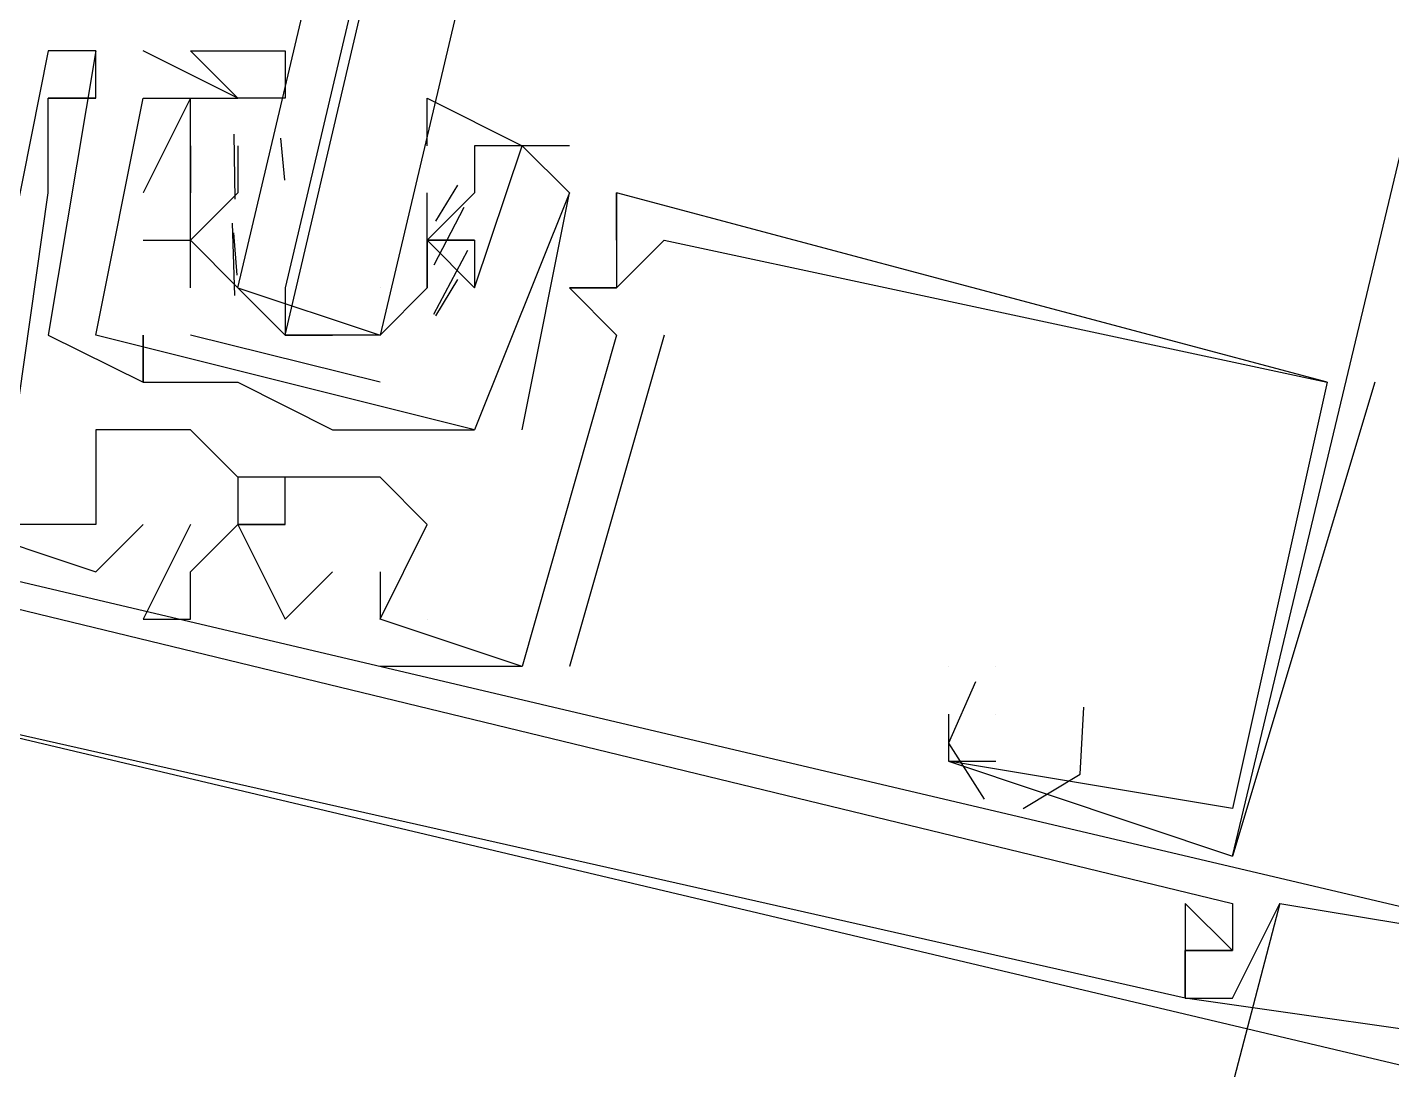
# Model space of a CAD drawing. Header units: feet. Extents: x -84 to 198, y -22 to 181.
# Drawn here: x 117.6874 to 118.0715, y 76.4643 to 76.7577 of the extents above; entities that cross this region are included whole.
import ezdxf

# ---------------------------------------------------------------- set-up
doc = ezdxf.new("R2010")
doc.units = ezdxf.units.FT
doc.layers.add('A-LINEA', color=7, linetype='CONTINUOUS')

msp = doc.modelspace()

# ---------------------------------------------------------------- linework, layer by layer
at = {"layer": 'A-LINEA'}
for p, q in [((117.7067, 76.7511), (117.6933, 76.6711)), ((117.6933, 76.7511), (117.6933, 76.7511)), ((117.7067, 76.7511), (117.6933, 76.6711)), ((117.6933, 76.7511), (117.6933, 76.7511)), ((117.6933, 76.7511), (117.6933, 76.7511)), ((117.7067, 76.7511), (117.6933, 76.6711)), ((117.6933, 76.7511), (117.6933, 76.7511)), ((117.7067, 76.7511), (117.6933, 76.6711)), ((117.6933, 76.7511), (117.6933, 76.7511)), ((117.6933, 76.7511), (117.6933, 76.7511)), ((117.7067, 76.7511), (117.7067, 76.7511)), ((117.7067, 76.7511), (117.7067, 76.7511)), ((117.7067, 76.7511), (117.7067, 76.7511)), ((117.7067, 76.7511), (117.7067, 76.7511)), ((117.7067, 76.7511), (117.7067, 76.7511)), ((117.7067, 76.7511), (117.7067, 76.7511)), ((117.7067, 76.7511), (117.7067, 76.7511)), ((117.7067, 76.7511), (117.7067, 76.7511)), ((117.7067, 76.7511), (117.7067, 76.7511)), ((117.7067, 76.7511), (117.7067, 76.7511)), ((117.7467, 76.7378), (117.72, 76.7511)), ((117.72, 76.7511), (117.72, 76.7511)), ((117.7467, 76.7378), (117.72, 76.7511)), ((117.72, 76.7511), (117.72, 76.7511)), ((117.7467, 76.7378), (117.72, 76.7511)), ((117.72, 76.7511), (117.72, 76.7511)), ((117.7467, 76.7378), (117.72, 76.7511)), ((117.72, 76.7511), (117.72, 76.7511)), ((117.6933, 76.7378), (117.6933, 76.7378)), ((117.6933, 76.7378), (117.6933, 76.7378)), ((117.6933, 76.7378), (117.6933, 76.7378)), ((117.6933, 76.7378), (117.6933, 76.7378)), ((117.6933, 76.7378), (117.6933, 76.7378)), ((117.6933, 76.7378), (117.6933, 76.7378)), ((117.6933, 76.7378), (117.6933, 76.7378)), ((117.6933, 76.7378), (117.6933, 76.7378)), ((117.6933, 76.7378), (117.6933, 76.7378)), ((117.6933, 76.7378), (117.6933, 76.7378)), ((117.6933, 76.7378), (117.6933, 76.7378)), ((117.6933, 76.7378), (117.6933, 76.7378)), ((117.7067, 76.7378), (117.7067, 76.7378)), ((117.7067, 76.7378), (117.7067, 76.7378)), ((117.7067, 76.7378), (117.7067, 76.7378)), ((117.7067, 76.7378), (117.7067, 76.7378)), ((117.7067, 76.7378), (117.7067, 76.7378)), ((117.7067, 76.7378), (117.7067, 76.7378)), ((117.7067, 76.7378), (117.7067, 76.7378)), ((117.7067, 76.7378), (117.7067, 76.7378)), ((117.7067, 76.7378), (117.7067, 76.7378)), ((117.7067, 76.7378), (117.7067, 76.7378)), ((117.7067, 76.7378), (117.7067, 76.7378)), ((117.7067, 76.7378), (117.7067, 76.7378)), ((117.72, 76.7378), (117.72, 76.7378)), ((117.72, 76.7378), (117.72, 76.7378)), ((117.72, 76.7378), (117.72, 76.7378)), ((117.72, 76.7378), (117.72, 76.7378)), ((117.72, 76.7378), (117.72, 76.7378)), ((117.72, 76.7378), (117.72, 76.7378)), ((117.72, 76.7378), (117.72, 76.7378)), ((117.72, 76.7378), (117.72, 76.7378)), ((117.7333, 76.7378), (117.7333, 76.7378)), ((117.7333, 76.7378), (117.7333, 76.7378)), ((117.7333, 76.7378), (117.7333, 76.7378)), ((117.7333, 76.7378), (117.7333, 76.7378)), ((117.7467, 76.7378), (117.7467, 76.7378)), ((117.7467, 76.7378), (117.7467, 76.7378)), ((117.7467, 76.7378), (117.7467, 76.7378)), ((117.7467, 76.7378), (117.7467, 76.7378)), ((117.7459, 76.7094), (117.7456, 76.7277)), ((117.7459, 76.7094), (117.7456, 76.7277)), ((117.7599, 76.7147), (117.7588, 76.7265)), ((117.7599, 76.7147), (117.7588, 76.7265)), ((117.6933, 76.7244), (117.6933, 76.7244)), ((117.6933, 76.7244), (117.6933, 76.7244)), ((117.6933, 76.7244), (117.6933, 76.7244)), ((117.6933, 76.7244), (117.6933, 76.7244)), ((117.6933, 76.7244), (117.6933, 76.7244)), ((117.6933, 76.7244), (117.6933, 76.7244)), ((117.7333, 76.7244), (117.7333, 76.7244)), ((117.7333, 76.7244), (117.7333, 76.7244)), ((117.7333, 76.7244), (117.7333, 76.7244)), ((117.7333, 76.7244), (117.7333, 76.7244)), ((117.7333, 76.7244), (117.7333, 76.7244)), ((117.7333, 76.7244), (117.7333, 76.7244)), ((117.7333, 76.7244), (117.7333, 76.7244)), ((117.7333, 76.7244), (117.7333, 76.7244)), ((117.7467, 76.7244), (117.7467, 76.7244)), ((117.7467, 76.7244), (117.7467, 76.7111)), ((117.7467, 76.7244), (117.7467, 76.7244)), ((117.7467, 76.7244), (117.7467, 76.7244)), ((117.7467, 76.7244), (117.7467, 76.7111)), ((117.7467, 76.7244), (117.7467, 76.7244)), ((117.84, 76.7244), (117.8133, 76.7244)), ((117.8133, 76.7244), (117.8133, 76.7244)), ((117.84, 76.7244), (117.8133, 76.7244)), ((117.8133, 76.7244), (117.8133, 76.7244)), ((117.84, 76.7244), (117.8133, 76.7244)), ((117.8133, 76.7244), (117.8133, 76.7244)), ((117.84, 76.7244), (117.8133, 76.7244)), ((117.8133, 76.7244), (117.8133, 76.7244)), ((117.8267, 76.7244), (117.8267, 76.7244)), ((117.8267, 76.7244), (117.8267, 76.7244)), ((117.8267, 76.7244), (117.8267, 76.7244)), ((117.8267, 76.7244), (117.8267, 76.7244)), ((117.84, 76.7244), (117.84, 76.7244)), ((117.84, 76.7244), (117.84, 76.7244)), ((117.84, 76.7244), (117.84, 76.7244)), ((117.84, 76.7244), (117.84, 76.7244)), ((117.8085, 76.7133), (117.8023, 76.7032)), ((117.8085, 76.7133), (117.8023, 76.7032)), ((117.6933, 76.7111), (117.6933, 76.7111)), ((117.6933, 76.7111), (117.6933, 76.7111)), ((117.6933, 76.7111), (117.6933, 76.7111)), ((117.6933, 76.7111), (117.6933, 76.7111)), ((117.6933, 76.7111), (117.6933, 76.7111)), ((117.6933, 76.7111), (117.6933, 76.7111)), ((117.72, 76.7111), (117.72, 76.7111)), ((117.72, 76.7111), (117.72, 76.7111)), ((117.72, 76.7111), (117.72, 76.7111)), ((117.72, 76.7111), (117.72, 76.7111)), ((117.7333, 76.7111), (117.7333, 76.7111)), ((117.7333, 76.7111), (117.7333, 76.7111)), ((117.7333, 76.7111), (117.7333, 76.7111)), ((117.7333, 76.7111), (117.7333, 76.7111)), ((117.7333, 76.7111), (117.7333, 76.7111)), ((117.7333, 76.7111), (117.7333, 76.7111)), ((117.7333, 76.7111), (117.7333, 76.7111)), ((117.7333, 76.7111), (117.7333, 76.7111)), ((117.7333, 76.7111), (117.7333, 76.7111)), ((117.7333, 76.7111), (117.7333, 76.7111)), ((117.7333, 76.7111), (117.7333, 76.7111)), ((117.7333, 76.7111), (117.7333, 76.7111)), ((117.7467, 76.7111), (117.7467, 76.7111)), ((117.7467, 76.7111), (117.7467, 76.7111)), ((117.8, 76.7111), (117.8, 76.7111)), ((117.8, 76.6978), (117.8, 76.7111)), ((117.8, 76.7111), (117.8, 76.7111)), ((117.8, 76.7111), (117.8, 76.7111)), ((117.8, 76.7111), (117.8, 76.7111)), ((117.8, 76.6978), (117.8, 76.7111)), ((117.8, 76.7111), (117.8, 76.7111)), ((117.8, 76.7111), (117.8, 76.7111)), ((117.8133, 76.7111), (117.8133, 76.7111)), ((117.8133, 76.7111), (117.8133, 76.7111)), ((117.8133, 76.7111), (117.8133, 76.7111)), ((117.8133, 76.7111), (117.8133, 76.7111)), ((117.8267, 76.6444), (117.84, 76.7111)), ((117.8267, 76.6444), (117.84, 76.7111)), ((117.8267, 76.6444), (117.84, 76.7111)), ((117.8267, 76.6444), (117.84, 76.7111)), ((117.84, 76.7111), (117.84, 76.7111)), ((117.84, 76.7111), (117.84, 76.7111)), ((117.84, 76.7111), (117.84, 76.7111)), ((117.84, 76.7111), (117.84, 76.7111)), ((117.84, 76.7111), (117.84, 76.7111)), ((117.84, 76.7111), (117.84, 76.7111)), ((117.84, 76.7111), (117.84, 76.7111)), ((117.84, 76.7111), (117.84, 76.7111)), ((117.8533, 76.7111), (117.8533, 76.7111)), ((117.8533, 76.7111), (117.8533, 76.7111)), ((117.8533, 76.7111), (117.8533, 76.7111)), ((117.8533, 76.7111), (117.8533, 76.7111)), ((117.8533, 76.7111), (117.8533, 76.7111)), ((117.8533, 76.7111), (117.8533, 76.7111)), ((117.8533, 76.7111), (117.8533, 76.7111)), ((117.8533, 76.7111), (117.8533, 76.7111)), ((117.8533, 76.7111), (117.8533, 76.7111)), ((117.8533, 76.7111), (117.8533, 76.7111)), ((117.8533, 76.7111), (117.8533, 76.7111)), ((117.8533, 76.7111), (117.8533, 76.7111)), ((117.8103, 76.707), (117.8018, 76.6908)), ((117.8103, 76.707), (117.8018, 76.6908)), ((117.7458, 76.6822), (117.7452, 76.7026)), ((117.7458, 76.6822), (117.7452, 76.7026)), ((117.7465, 76.688), (117.7455, 76.6999)), ((117.7465, 76.688), (117.7455, 76.6999)), ((117.72, 76.6978), (117.7333, 76.6978)), ((117.72, 76.6978), (117.72, 76.6978)), ((117.72, 76.6978), (117.7333, 76.6978)), ((117.72, 76.6978), (117.72, 76.6978)), ((117.72, 76.6978), (117.7333, 76.6978)), ((117.72, 76.6978), (117.72, 76.6978)), ((117.72, 76.6978), (117.7333, 76.6978)), ((117.72, 76.6978), (117.72, 76.6978)), ((117.7333, 76.6978), (117.7333, 76.6978)), ((117.7333, 76.6978), (117.7333, 76.6978)), ((117.7333, 76.6978), (117.7333, 76.6978)), ((117.7333, 76.6978), (117.7333, 76.6978)), ((117.7467, 76.6978), (117.7467, 76.6978)), ((117.7467, 76.6978), (117.7467, 76.6978)), ((117.8, 76.6978), (117.8, 76.6978)), ((117.8, 76.6978), (117.8, 76.6978)), ((117.8, 76.6978), (117.8, 76.6978)), ((117.8, 76.6978), (117.8, 76.6978)), ((117.8, 76.6978), (117.8, 76.6978)), ((117.8, 76.6978), (117.8, 76.6978)), ((117.8, 76.6978), (117.8, 76.6978)), ((117.8, 76.6978), (117.8, 76.6978)), ((117.8113, 76.6949), (117.8017, 76.6769)), ((117.8113, 76.6949), (117.8017, 76.6769)), ((117.8133, 76.6978), (117.8133, 76.6978)), ((117.8133, 76.6978), (117.8133, 76.6978)), ((117.8133, 76.6978), (117.8133, 76.6978)), ((117.8133, 76.6978), (117.8133, 76.6978)), ((117.8533, 76.6978), (117.8533, 76.6978)), ((117.8533, 76.6978), (117.8533, 76.6978)), ((117.8533, 76.6978), (117.8533, 76.6978)), ((117.8533, 76.6978), (117.8533, 76.6978)), ((117.8533, 76.6978), (117.8533, 76.6978)), ((117.8533, 76.6978), (117.8533, 76.6978)), ((117.8667, 76.6978), (117.8667, 76.6978)), ((117.8667, 76.6978), (117.8667, 76.6978)), ((117.8667, 76.6978), (117.8667, 76.6978)), ((117.8667, 76.6978), (117.8667, 76.6978)), ((117.8667, 76.6978), (117.8667, 76.6978)), ((117.8667, 76.6978), (117.8667, 76.6978)), ((117.8085, 76.6867), (117.8023, 76.6765)), ((117.8085, 76.6867), (117.8023, 76.6765)), ((117.7467, 76.6844), (117.7467, 76.6844)), ((117.7467, 76.6844), (117.7467, 76.6844)), ((117.7867, 76.6844), (117.7867, 76.6844)), ((117.7867, 76.6844), (117.7867, 76.6844)), ((117.8, 76.6844), (117.8, 76.6844)), ((117.8, 76.6844), (117.8, 76.6844)), ((117.8, 76.6844), (117.8, 76.6844)), ((117.8, 76.6844), (117.8, 76.6844)), ((117.8133, 76.6844), (117.8133, 76.6844)), ((117.8133, 76.6844), (117.8133, 76.6844)), ((117.8133, 76.6844), (117.8133, 76.6844)), ((117.8133, 76.6844), (117.8133, 76.6844)), ((117.8133, 76.6844), (117.8133, 76.6844)), ((117.8133, 76.6844), (117.8133, 76.6844)), ((117.8133, 76.6844), (117.8133, 76.6844)), ((117.8133, 76.6844), (117.8133, 76.6844)), ((117.84, 76.6844), (117.84, 76.6844)), ((117.84, 76.6844), (117.84, 76.6844)), ((117.84, 76.6844), (117.84, 76.6844)), ((117.84, 76.6844), (117.84, 76.6844)), ((117.84, 76.6844), (117.84, 76.6844)), ((117.84, 76.6844), (117.84, 76.6844)), ((117.84, 76.6844), (117.84, 76.6844)), ((117.84, 76.6844), (117.84, 76.6844)), ((117.84, 76.6844), (117.84, 76.6844)), ((117.84, 76.6844), (117.84, 76.6844)), ((117.84, 76.6844), (117.84, 76.6844)), ((117.84, 76.6844), (117.84, 76.6844)), ((117.8533, 76.6844), (117.8533, 76.6844)), ((117.8533, 76.6844), (117.8533, 76.6844)), ((117.8533, 76.6844), (117.8533, 76.6844)), ((117.8533, 76.6844), (117.8533, 76.6844)), ((117.8533, 76.6844), (117.8533, 76.6844)), ((117.8533, 76.6844), (117.8533, 76.6844)), ((117.8533, 76.6844), (117.8533, 76.6844)), ((117.8533, 76.6844), (117.8533, 76.6844)), ((117.8533, 76.6844), (117.8533, 76.6844)), ((117.8533, 76.6844), (117.8533, 76.6844)), ((117.8533, 76.6844), (117.8533, 76.6844)), ((117.8533, 76.6844), (117.8533, 76.6844)), ((117.8533, 76.6844), (117.8533, 76.6844)), ((117.8533, 76.6844), (117.8533, 76.6844)), ((117.8533, 76.6844), (117.8533, 76.6844)), ((117.8533, 76.6844), (117.8533, 76.6844)), ((117.8533, 76.6844), (117.8533, 76.6844)), ((117.8533, 76.6844), (117.8533, 76.6844)), ((117.6933, 76.6711), (117.6933, 76.6711)), ((117.6933, 76.6711), (117.6933, 76.6711)), ((117.6933, 76.6711), (117.6933, 76.6711)), ((117.6933, 76.6711), (117.6933, 76.6711)), ((117.7067, 76.6711), (117.7067, 76.6711)), ((117.7067, 76.6711), (117.7067, 76.6711)), ((117.7067, 76.6711), (117.7067, 76.6711)), ((117.7067, 76.6711), (117.7067, 76.6711)), ((117.7067, 76.6711), (117.7067, 76.6711)), ((117.7067, 76.6711), (117.7067, 76.6711)), ((117.7067, 76.6711), (117.7067, 76.6711)), ((117.7067, 76.6711), (117.7067, 76.6711)), ((117.72, 76.6711), (117.72, 76.6711)), ((117.72, 76.6711), (117.72, 76.6711)), ((117.72, 76.6711), (117.72, 76.6711)), ((117.72, 76.6711), (117.72, 76.6711)), ((117.7867, 76.6578), (117.7333, 76.6711)), ((117.7867, 76.6578), (117.7333, 76.6711)), ((117.76, 76.6711), (117.7733, 76.6711)), ((117.76, 76.6711), (117.7733, 76.6711)), ((117.8667, 76.6711), (117.84, 76.5778)), ((117.8667, 76.6711), (117.84, 76.5778)), ((117.8667, 76.6711), (117.84, 76.5778)), ((117.8667, 76.6711), (117.84, 76.5778)), ((117.8667, 76.6711), (117.84, 76.5778)), ((117.8667, 76.6711), (117.84, 76.5778)), ((117.8533, 76.6711), (117.8533, 76.6711)), ((117.8533, 76.6711), (117.8533, 76.6711)), ((117.8533, 76.6711), (117.8533, 76.6711)), ((117.8533, 76.6711), (117.8533, 76.6711)), ((117.8533, 76.6711), (117.8533, 76.6711)), ((117.8533, 76.6711), (117.8533, 76.6711)), ((117.8533, 76.6711), (117.8533, 76.6711)), ((117.8533, 76.6711), (117.8533, 76.6711)), ((117.8533, 76.6711), (117.8533, 76.6711)), ((117.8533, 76.6711), (117.8533, 76.6711)), ((117.8533, 76.6711), (117.8533, 76.6711)), ((117.8533, 76.6711), (117.8533, 76.6711)), ((117.8667, 76.6711), (117.8667, 76.6711)), ((117.8667, 76.6711), (117.8667, 76.6711)), ((117.8667, 76.6711), (117.8667, 76.6711)), ((117.8667, 76.6711), (117.8667, 76.6711)), ((117.8667, 76.6711), (117.8667, 76.6711)), ((117.8667, 76.6711), (117.8667, 76.6711)), ((117.72, 76.6578), (117.72, 76.6578)), ((117.72, 76.6578), (117.72, 76.6578)), ((117.72, 76.6578), (117.72, 76.6578)), ((117.72, 76.6578), (117.72, 76.6578)), ((117.72, 76.6578), (117.72, 76.6578)), ((117.72, 76.6578), (117.72, 76.6578)), ((117.72, 76.6578), (117.72, 76.6578)), ((117.72, 76.6578), (117.72, 76.6578)), ((117.7333, 76.6578), (117.7333, 76.6578)), ((117.7333, 76.6578), (117.7333, 76.6578)), ((117.7333, 76.6578), (117.7333, 76.6578)), ((117.7333, 76.6578), (117.7333, 76.6578)), ((117.7467, 76.6578), (117.7467, 76.6578)), ((117.7467, 76.6578), (117.7467, 76.6578)), ((117.7467, 76.6578), (117.7467, 76.6578)), ((117.7467, 76.6578), (117.7467, 76.6578)), ((118.0667, 76.6578), (118.0267, 76.5244)), ((118.0667, 76.6578), (118.0267, 76.5244)), ((118.0667, 76.6578), (118.0267, 76.5244)), ((118.0667, 76.6578), (118.0267, 76.5244)), ((118.0667, 76.6578), (118.0267, 76.5244)), ((118.0667, 76.6578), (118.0267, 76.5244)), ((118.0533, 76.6578), (118.0533, 76.6578)), ((118.0533, 76.6578), (118.0533, 76.6578)), ((118.0533, 76.6578), (118.0533, 76.6578)), ((118.0533, 76.6578), (118.0533, 76.6578)), ((118.0533, 76.6578), (118.0533, 76.6578)), ((118.0533, 76.6578), (118.0533, 76.6578)), ((118.0533, 76.6578), (118.0533, 76.6578)), ((118.0533, 76.6578), (118.0533, 76.6578)), ((118.0533, 76.6578), (118.0533, 76.6578)), ((118.0533, 76.6578), (118.0533, 76.6578)), ((118.0533, 76.6578), (118.0533, 76.6578)), ((118.0533, 76.6578), (118.0533, 76.6578)), ((118.0667, 76.6578), (118.0667, 76.6578)), ((118.0667, 76.6578), (118.0667, 76.6578)), ((118.0667, 76.6578), (118.0667, 76.6578)), ((118.0667, 76.6578), (118.0667, 76.6578)), ((118.0667, 76.6578), (118.0667, 76.6578)), ((118.0667, 76.6578), (118.0667, 76.6578)), ((117.7067, 76.6444), (117.7067, 76.6444)), ((117.7067, 76.6444), (117.7067, 76.6444)), ((117.7067, 76.6444), (117.7067, 76.6444)), ((117.7067, 76.6444), (117.7067, 76.6444)), ((117.7067, 76.6444), (117.7067, 76.6444)), ((117.7067, 76.6444), (117.7067, 76.6444)), ((117.72, 76.6444), (117.72, 76.6444)), ((117.72, 76.6444), (117.72, 76.6444)), ((117.72, 76.6444), (117.72, 76.6444)), ((117.72, 76.6444), (117.72, 76.6444)), ((117.72, 76.6444), (117.72, 76.6444)), ((117.72, 76.6444), (117.72, 76.6444)), ((117.7333, 76.6444), (117.7333, 76.6444)), ((117.7333, 76.6444), (117.7333, 76.6444)), ((117.7333, 76.6444), (117.7333, 76.6444)), ((117.7333, 76.6444), (117.7333, 76.6444)), ((117.7333, 76.6444), (117.7333, 76.6444)), ((117.7333, 76.6444), (117.7333, 76.6444)), ((117.7733, 76.6444), (117.7733, 76.6444)), ((117.7733, 76.6444), (117.7733, 76.6444)), ((117.7733, 76.6444), (117.7733, 76.6444)), ((117.7733, 76.6444), (117.7733, 76.6444)), ((117.8, 76.6444), (117.8, 76.6444)), ((117.8, 76.6444), (117.8, 76.6444)), ((117.8, 76.6444), (117.8, 76.6444)), ((117.8, 76.6444), (117.8, 76.6444)), ((117.8133, 76.6444), (117.8133, 76.6444)), ((117.8133, 76.6444), (117.8133, 76.6444)), ((117.8133, 76.6444), (117.8133, 76.6444)), ((117.8133, 76.6444), (117.8133, 76.6444)), ((117.8267, 76.6444), (117.8267, 76.6444)), ((117.8267, 76.6444), (117.8267, 76.6444)), ((117.8267, 76.6444), (117.8267, 76.6444)), ((117.8267, 76.6444), (117.8267, 76.6444)), ((117.7467, 76.6311), (117.7467, 76.6311)), ((117.7467, 76.6311), (117.7467, 76.6311)), ((117.7467, 76.6311), (117.7467, 76.6311)), ((117.7467, 76.6311), (117.7467, 76.6311)), ((117.7467, 76.6311), (117.7467, 76.6311)), ((117.7467, 76.6311), (117.7467, 76.6311)), ((117.76, 76.6311), (117.76, 76.6311)), ((117.76, 76.6311), (117.76, 76.6311)), ((117.76, 76.6311), (117.76, 76.6311)), ((117.76, 76.6311), (117.76, 76.6311)), ((117.76, 76.6311), (117.76, 76.6311)), ((117.76, 76.6311), (117.76, 76.6311)), ((117.7733, 76.6311), (117.7733, 76.6311)), ((117.7733, 76.6311), (117.7733, 76.6311)), ((117.7733, 76.6311), (117.7733, 76.6311)), ((117.7733, 76.6311), (117.7733, 76.6311)), ((117.7733, 76.6311), (117.7733, 76.6311)), ((117.7733, 76.6311), (117.7733, 76.6311)), ((117.7867, 76.6311), (117.7867, 76.6311)), ((117.7867, 76.6311), (117.7867, 76.6311)), ((117.7867, 76.6311), (117.7867, 76.6311)), ((117.7867, 76.6311), (117.7867, 76.6311)), ((117.7867, 76.6311), (117.7867, 76.6311)), ((117.7867, 76.6311), (117.7867, 76.6311)), ((117.7067, 76.6178), (117.7067, 76.6178)), ((117.7067, 76.6178), (117.7067, 76.6178)), ((117.7067, 76.6178), (117.7067, 76.6178)), ((117.7067, 76.6178), (117.7067, 76.6178)), ((117.7067, 76.6178), (117.7067, 76.6178)), ((117.7067, 76.6178), (117.7067, 76.6178)), ((117.7067, 76.6178), (117.7067, 76.6178)), ((117.7067, 76.6178), (117.7067, 76.6178)), ((117.7067, 76.6178), (117.7067, 76.6178)), ((117.7067, 76.6178), (117.7067, 76.6178)), ((117.7067, 76.6178), (117.7067, 76.6178)), ((117.7067, 76.6178), (117.7067, 76.6178)), ((117.72, 76.6178), (117.72, 76.6178)), ((117.72, 76.6178), (117.72, 76.6178)), ((117.72, 76.6178), (117.72, 76.6178)), ((117.72, 76.6178), (117.72, 76.6178)), ((117.72, 76.6178), (117.72, 76.6178)), ((117.72, 76.6178), (117.72, 76.6178)), ((117.7333, 76.6178), (117.7333, 76.6178)), ((117.7333, 76.6178), (117.7333, 76.6178)), ((117.7333, 76.6178), (117.7333, 76.6178)), ((117.7333, 76.6178), (117.7333, 76.6178)), ((117.7333, 76.6178), (117.7333, 76.6178)), ((117.7333, 76.6178), (117.7333, 76.6178)), ((117.7467, 76.6178), (117.7467, 76.6178)), ((117.7467, 76.6178), (117.7467, 76.6178)), ((117.7467, 76.6178), (117.7467, 76.6178)), ((117.7467, 76.6178), (117.7467, 76.6178)), ((117.7467, 76.6178), (117.7467, 76.6178)), ((117.7467, 76.6178), (117.7467, 76.6178)), ((117.8, 76.6178), (117.8, 76.6178)), ((117.8, 76.6178), (117.8, 76.6178)), ((117.8, 76.6178), (117.8, 76.6178)), ((117.8, 76.6178), (117.8, 76.6178)), ((117.8, 76.6178), (117.8, 76.6178)), ((117.8, 76.6178), (117.8, 76.6178)), ((117.7067, 76.6044), (117.7067, 76.6044)), ((117.7067, 76.6044), (117.7067, 76.6044)), ((117.7067, 76.6044), (117.7067, 76.6044)), ((117.7067, 76.6044), (117.7067, 76.6044)), ((117.7067, 76.6044), (117.7067, 76.6044)), ((117.7067, 76.6044), (117.7067, 76.6044)), ((117.7333, 76.6044), (117.7333, 76.6044)), ((117.7333, 76.6044), (117.7333, 76.6044)), ((117.7333, 76.6044), (117.7333, 76.6044)), ((117.7333, 76.6044), (117.7333, 76.6044)), ((117.7333, 76.6044), (117.7333, 76.6044)), ((117.7333, 76.6044), (117.7333, 76.6044)), ((117.7733, 76.6044), (117.7733, 76.6044)), ((117.7733, 76.6044), (117.7733, 76.6044)), ((117.7733, 76.6044), (117.7733, 76.6044)), ((117.7733, 76.6044), (117.7733, 76.6044)), ((117.7733, 76.6044), (117.7733, 76.6044)), ((117.7733, 76.6044), (117.7733, 76.6044)), ((117.7867, 76.6044), (117.7867, 76.6044)), ((117.7867, 76.6044), (117.7867, 76.6044)), ((117.7867, 76.6044), (117.7867, 76.6044)), ((117.7867, 76.6044), (117.7867, 76.6044)), ((117.7867, 76.6044), (117.7867, 76.6044)), ((117.7867, 76.6044), (117.7867, 76.6044)), ((117.72, 76.5911), (117.72, 76.5911)), ((117.72, 76.5911), (117.72, 76.5911)), ((117.72, 76.5911), (117.72, 76.5911)), ((117.72, 76.5911), (117.72, 76.5911)), ((117.72, 76.5911), (117.72, 76.5911)), ((117.72, 76.5911), (117.72, 76.5911)), ((117.7333, 76.5911), (117.7333, 76.5911)), ((117.7333, 76.5911), (117.7333, 76.5911)), ((117.7333, 76.5911), (117.7333, 76.5911)), ((117.7333, 76.5911), (117.7333, 76.5911)), ((117.7333, 76.5911), (117.7333, 76.5911)), ((117.7333, 76.5911), (117.7333, 76.5911)), ((117.76, 76.5911), (117.76, 76.5911)), ((117.76, 76.5911), (117.76, 76.5911)), ((117.76, 76.5911), (117.76, 76.5911)), ((117.76, 76.5911), (117.76, 76.5911)), ((117.76, 76.5911), (117.76, 76.5911)), ((117.76, 76.5911), (117.76, 76.5911)), ((117.7867, 76.5911), (117.7867, 76.5911)), ((117.7867, 76.5911), (117.7867, 76.5911)), ((117.7867, 76.5911), (117.7867, 76.5911)), ((117.7867, 76.5911), (117.7867, 76.5911)), ((117.7867, 76.5911), (117.7867, 76.5911)), ((117.7867, 76.5911), (117.7867, 76.5911)), ((117.7867, 76.5911), (117.7867, 76.5911)), ((117.7867, 76.5911), (117.7867, 76.5911)), ((117.7867, 76.5911), (117.7867, 76.5911)), ((117.7867, 76.5911), (117.7867, 76.5911)), ((117.7867, 76.5911), (117.7867, 76.5911)), ((117.7867, 76.5911), (117.7867, 76.5911)), ((117.8, 76.5911), (117.8, 76.5911)), ((117.8, 76.5911), (117.8, 76.5911)), ((117.8, 76.5911), (117.8, 76.5911)), ((117.8, 76.5911), (117.8, 76.5911)), ((117.8, 76.5911), (117.8, 76.5911)), ((117.8, 76.5911), (117.8, 76.5911)), ((117.7867, 76.5778), (117.7867, 76.5778)), ((117.7867, 76.5778), (117.7867, 76.5778)), ((117.7867, 76.5778), (117.7867, 76.5778)), ((117.7867, 76.5778), (117.7867, 76.5778)), ((117.7867, 76.5778), (117.7867, 76.5778)), ((117.7867, 76.5778), (117.7867, 76.5778)), ((117.8267, 76.5778), (117.8267, 76.5778)), ((117.8267, 76.5778), (117.8267, 76.5778)), ((117.8267, 76.5778), (117.8267, 76.5778)), ((117.8267, 76.5778), (117.8267, 76.5778)), ((117.8267, 76.5778), (117.8267, 76.5778)), ((117.8267, 76.5778), (117.8267, 76.5778)), ((117.8267, 76.5778), (117.8267, 76.5778)), ((117.8267, 76.5778), (117.8267, 76.5778)), ((117.8267, 76.5778), (117.8267, 76.5778)), ((117.8267, 76.5778), (117.8267, 76.5778)), ((117.8267, 76.5778), (117.8267, 76.5778)), ((117.8267, 76.5778), (117.8267, 76.5778)), ((117.84, 76.5778), (117.84, 76.5778)), ((117.84, 76.5778), (117.84, 76.5778)), ((117.84, 76.5778), (117.84, 76.5778)), ((117.84, 76.5778), (117.84, 76.5778)), ((117.84, 76.5778), (117.84, 76.5778)), ((117.84, 76.5778), (117.84, 76.5778)), ((117.9467, 76.5778), (117.9467, 76.5778)), ((117.9467, 76.5778), (117.9467, 76.5778)), ((117.9467, 76.5778), (117.9467, 76.5778)), ((117.9467, 76.5778), (117.9467, 76.5778)), ((117.9467, 76.5778), (117.9467, 76.5778)), ((117.9467, 76.5778), (117.9467, 76.5778)), ((117.9467, 76.5778), (117.9467, 76.5778)), ((117.9467, 76.5778), (117.9467, 76.5778)), ((117.9467, 76.5778), (117.9467, 76.5778)), ((117.9467, 76.5778), (117.9467, 76.5778)), ((117.9467, 76.5778), (117.9467, 76.5778)), ((117.9467, 76.5778), (117.9467, 76.5778)), ((117.96, 76.5778), (117.96, 76.5778)), ((117.96, 76.5778), (117.96, 76.5778)), ((117.96, 76.5778), (117.96, 76.5778)), ((117.96, 76.5778), (117.96, 76.5778)), ((117.96, 76.5778), (117.96, 76.5778)), ((117.96, 76.5778), (117.96, 76.5778)), ((117.96, 76.5778), (117.96, 76.5778)), ((117.96, 76.5778), (117.96, 76.5778)), ((117.96, 76.5778), (117.96, 76.5778)), ((117.96, 76.5778), (117.96, 76.5778)), ((117.96, 76.5778), (117.96, 76.5778)), ((117.96, 76.5778), (117.96, 76.5778)), ((117.9467, 76.5644), (117.9467, 76.5644)), ((117.9467, 76.5644), (117.9467, 76.5644)), ((117.9467, 76.5644), (117.9467, 76.5644)), ((117.9467, 76.5644), (117.9467, 76.5644)), ((117.9467, 76.5644), (117.9467, 76.5644)), ((117.9467, 76.5644), (117.9467, 76.5644)), ((117.96, 76.5644), (117.96, 76.5644)), ((117.96, 76.5644), (117.96, 76.5644)), ((117.96, 76.5644), (117.96, 76.5644)), ((117.96, 76.5644), (117.96, 76.5644)), ((117.96, 76.5644), (117.96, 76.5644)), ((117.96, 76.5644), (117.96, 76.5644)), ((117.9467, 76.5511), (117.9467, 76.5511)), ((117.9467, 76.5511), (117.9467, 76.5511)), ((117.9467, 76.5511), (117.9467, 76.5511)), ((117.9467, 76.5511), (117.9467, 76.5511)), ((117.9467, 76.5511), (117.9467, 76.5511)), ((117.9467, 76.5511), (117.9467, 76.5511)), ((117.9467, 76.5511), (117.9467, 76.5511)), ((117.9467, 76.5511), (117.9467, 76.5511)), ((117.9467, 76.5511), (117.9467, 76.5511)), ((117.9467, 76.5511), (117.9467, 76.5511)), ((117.9467, 76.5511), (117.9467, 76.5511)), ((117.9467, 76.5511), (117.9467, 76.5511)), ((117.96, 76.5511), (117.96, 76.5511)), ((117.96, 76.5511), (117.96, 76.5511)), ((117.96, 76.5511), (117.96, 76.5511)), ((117.96, 76.5511), (117.96, 76.5511)), ((117.96, 76.5511), (117.96, 76.5511)), ((117.96, 76.5511), (117.96, 76.5511)), ((118.0267, 76.5378), (118.0267, 76.5378)), ((118.0267, 76.5378), (118.0267, 76.5378)), ((118.0267, 76.5378), (118.0267, 76.5378)), ((118.0267, 76.5378), (118.0267, 76.5378)), ((118.0267, 76.5378), (118.0267, 76.5378)), ((118.0267, 76.5378), (118.0267, 76.5378)), ((118.0267, 76.5378), (118.0267, 76.5378)), ((118.0267, 76.5378), (118.0267, 76.5378)), ((118.0267, 76.5378), (118.0267, 76.5378)), ((118.0267, 76.5378), (118.0267, 76.5378)), ((118.0267, 76.5378), (118.0267, 76.5378)), ((118.0267, 76.5378), (118.0267, 76.5378)), ((118.0267, 76.5244), (118.0267, 76.5244)), ((118.0267, 76.5244), (118.0267, 76.5244)), ((118.0267, 76.5244), (118.0267, 76.5244)), ((118.0267, 76.5244), (118.0267, 76.5244)), ((118.0267, 76.5244), (118.0267, 76.5244)), ((118.0267, 76.5244), (118.0267, 76.5244)), ((118.0267, 76.5244), (118.0267, 76.5244)), ((118.0267, 76.5244), (118.0267, 76.5244)), ((118.0267, 76.5244), (118.0267, 76.5244)), ((118.0267, 76.5244), (118.0267, 76.5244)), ((118.0267, 76.5244), (118.0267, 76.5244)), ((118.0267, 76.5244), (118.0267, 76.5244)), ((118.04, 76.5111), (117.96, 76.2044)), ((118.04, 76.5111), (117.96, 76.2044)), ((118.04, 76.5111), (117.96, 76.2044)), ((118.04, 76.5111), (117.96, 76.2044)), ((118.04, 76.5111), (117.96, 76.2044)), ((118.04, 76.5111), (117.96, 76.2044)), ((118.0133, 76.5111), (118.0133, 76.5111)), ((118.0133, 76.5111), (118.0133, 76.5111)), ((118.0133, 76.5111), (118.0133, 76.5111)), ((118.0133, 76.5111), (118.0133, 76.5111)), ((118.0133, 76.5111), (118.0133, 76.5111)), ((118.0133, 76.5111), (118.0133, 76.5111)), ((118.0267, 76.5111), (118.0267, 76.5111)), ((118.0267, 76.5111), (118.0267, 76.5111)), ((118.0267, 76.5111), (118.0267, 76.5111)), ((118.0267, 76.5111), (118.0267, 76.5111)), ((118.0267, 76.5111), (118.0267, 76.5111)), ((118.0267, 76.5111), (118.0267, 76.5111)), ((118.04, 76.5111), (118.04, 76.5111)), ((118.04, 76.5111), (118.04, 76.5111)), ((118.04, 76.5111), (118.04, 76.5111)), ((118.04, 76.5111), (118.04, 76.5111)), ((118.04, 76.5111), (118.04, 76.5111)), ((118.04, 76.5111), (118.04, 76.5111)), ((118.0133, 76.4978), (118.0133, 76.4978)), ((118.0133, 76.4978), (118.0133, 76.4978)), ((118.0133, 76.4978), (118.0133, 76.4978)), ((118.0133, 76.4978), (118.0133, 76.4978)), ((118.0133, 76.4978), (118.0133, 76.4978)), ((118.0133, 76.4978), (118.0133, 76.4978)), ((118.0133, 76.4978), (118.0133, 76.4978)), ((118.0133, 76.4978), (118.0133, 76.4978)), ((118.0133, 76.4978), (118.0133, 76.4978)), ((118.0133, 76.4978), (118.0133, 76.4978)), ((118.0133, 76.4978), (118.0133, 76.4978)), ((118.0133, 76.4978), (118.0133, 76.4978)), ((118.0267, 76.4978), (118.0267, 76.4978)), ((118.0267, 76.4978), (118.0267, 76.4978)), ((118.0267, 76.4978), (118.0267, 76.4978)), ((118.0267, 76.4978), (118.0267, 76.4978)), ((118.0267, 76.4978), (118.0267, 76.4978)), ((118.0267, 76.4978), (118.0267, 76.4978)), ((118.0267, 76.4978), (118.0267, 76.4978)), ((118.0267, 76.4978), (118.0267, 76.4978)), ((118.0267, 76.4978), (118.0267, 76.4978)), ((118.0267, 76.4978), (118.0267, 76.4978)), ((118.0267, 76.4978), (118.0267, 76.4978)), ((118.0267, 76.4978), (118.0267, 76.4978)), ((118.0133, 76.4844), (118.0133, 76.4844)), ((118.0133, 76.4844), (118.0133, 76.4844)), ((118.0133, 76.4844), (118.0133, 76.4844)), ((118.0133, 76.4844), (118.0133, 76.4844)), ((118.0133, 76.4844), (118.0133, 76.4844)), ((118.0133, 76.4844), (118.0133, 76.4844)), ((118.0133, 76.4844), (118.0133, 76.4844)), ((118.0133, 76.4844), (118.0133, 76.4844)), ((118.0133, 76.4844), (118.0133, 76.4844)), ((118.0133, 76.4844), (118.0133, 76.4844)), ((118.0133, 76.4844), (118.0133, 76.4844)), ((118.0133, 76.4844), (118.0133, 76.4844)), ((118.0133, 76.4844), (118.0133, 76.4844)), ((118.0133, 76.4844), (118.0133, 76.4844)), ((118.0133, 76.4844), (118.0133, 76.4844)), ((118.0133, 76.4844), (118.0133, 76.4844)), ((118.0133, 76.4844), (118.0133, 76.4844)), ((118.0133, 76.4844), (118.0133, 76.4844)), ((118.0267, 76.4844), (118.0267, 76.4844)), ((118.0267, 76.4844), (118.0267, 76.4844)), ((118.0267, 76.4844), (118.0267, 76.4844)), ((118.0267, 76.4844), (118.0267, 76.4844)), ((118.0267, 76.4844), (118.0267, 76.4844)), ((118.0267, 76.4844), (118.0267, 76.4844))]:
    msp.add_line(p, q, dxfattribs=at)
for points in [[(118.0267, 76.5244), (118.4533, 78.3111), (118.8267, 79.8844)], [(118.0267, 76.5244), (118.4533, 78.3111), (118.8267, 79.8844)], [(118.1867, 78.3644), (117.7867, 76.6711), (117.7733, 76.6711), (117.76, 76.6711), (118.16, 78.3778), (117.76, 76.6844), (117.76, 76.6711), (117.7467, 76.6844), (118.1467, 78.3778)], [(118.1867, 78.3644), (117.7867, 76.6711), (117.7733, 76.6711), (117.76, 76.6711), (118.16, 78.3778), (117.76, 76.6844), (117.76, 76.6711), (117.7467, 76.6844), (118.1467, 78.3778)], [(117.7867, 76.5911), (117.8, 76.6178), (117.7867, 76.6311), (117.7733, 76.6311), (117.76, 76.6311), (117.7467, 76.6311), (117.7333, 76.6444), (117.72, 76.6444), (117.7067, 76.6444), (117.7067, 76.6178), (117.68, 76.6178), (117.6933, 76.7111), (117.6933, 76.7244), (117.6933, 76.7378), (117.7067, 76.7378), (117.6933, 76.7378), (117.7067, 76.7378), (117.7067, 76.7511), (117.6933, 76.7511), (117.6667, 76.6178), (117.6667, 76.6178), (117.7067, 76.6044)], [(117.7867, 76.5911), (117.8, 76.6178), (117.7867, 76.6311), (117.7733, 76.6311), (117.76, 76.6311), (117.7467, 76.6311), (117.7333, 76.6444), (117.72, 76.6444), (117.7067, 76.6444), (117.7067, 76.6178), (117.68, 76.6178), (117.6933, 76.7111), (117.6933, 76.7244), (117.6933, 76.7378), (117.7067, 76.7378), (117.6933, 76.7378), (117.7067, 76.7378), (117.7067, 76.7511), (117.6933, 76.7511), (117.6667, 76.6178), (117.6667, 76.6178), (117.7067, 76.6044)], [(117.7867, 76.5911), (117.8, 76.6178), (117.7867, 76.6311), (117.7733, 76.6311), (117.76, 76.6311), (117.7467, 76.6311), (117.7333, 76.6444), (117.72, 76.6444), (117.7067, 76.6444), (117.7067, 76.6178), (117.68, 76.6178), (117.6933, 76.7111), (117.6933, 76.7244), (117.6933, 76.7378), (117.7067, 76.7378), (117.6933, 76.7378), (117.7067, 76.7378), (117.7067, 76.7511), (117.6933, 76.7511), (117.6667, 76.6178), (117.6667, 76.6178), (117.7067, 76.6044)], [(117.7867, 76.5911), (117.8, 76.6178), (117.7867, 76.6311), (117.7733, 76.6311), (117.76, 76.6311), (117.7467, 76.6311), (117.7333, 76.6444), (117.72, 76.6444), (117.7067, 76.6444), (117.7067, 76.6178), (117.68, 76.6178), (117.6933, 76.7111), (117.6933, 76.7244), (117.6933, 76.7378), (117.7067, 76.7378), (117.6933, 76.7378), (117.7067, 76.7378), (117.7067, 76.7511), (117.6933, 76.7511), (117.6667, 76.6178), (117.6667, 76.6178), (117.7067, 76.6044)], [(117.7867, 76.5911), (117.8, 76.6178), (117.7867, 76.6311), (117.7733, 76.6311), (117.76, 76.6311), (117.7467, 76.6311), (117.7333, 76.6444), (117.72, 76.6444), (117.7067, 76.6444), (117.7067, 76.6178), (117.68, 76.6178), (117.6933, 76.7111), (117.6933, 76.7244), (117.6933, 76.7378), (117.7067, 76.7378), (117.6933, 76.7378), (117.7067, 76.7378), (117.7067, 76.7511), (117.6933, 76.7511), (117.6667, 76.6178), (117.6667, 76.6178), (117.7067, 76.6044)], [(117.7867, 76.5911), (117.8, 76.6178), (117.7867, 76.6311), (117.7733, 76.6311), (117.76, 76.6311), (117.7467, 76.6311), (117.7333, 76.6444), (117.72, 76.6444), (117.7067, 76.6444), (117.7067, 76.6178), (117.68, 76.6178), (117.6933, 76.7111), (117.6933, 76.7244), (117.6933, 76.7378), (117.7067, 76.7378), (117.6933, 76.7378), (117.7067, 76.7378), (117.7067, 76.7511), (117.6933, 76.7511), (117.6667, 76.6178), (117.6667, 76.6178), (117.7067, 76.6044)], [(117.7333, 76.6844), (117.7333, 76.6978), (117.7333, 76.7111), (117.7333, 76.7244), (117.7333, 76.7378), (117.7467, 76.7378), (117.7333, 76.7511), (117.76, 76.7511), (117.76, 76.7378), (117.7467, 76.7378)], [(117.7333, 76.6844), (117.7333, 76.6978), (117.7333, 76.7111), (117.7333, 76.7244), (117.7333, 76.7378), (117.7467, 76.7378), (117.7333, 76.7511), (117.76, 76.7511), (117.76, 76.7378), (117.7467, 76.7378)], [(117.8133, 76.6444), (117.7067, 76.6711), (117.72, 76.7378), (117.7333, 76.7378), (117.72, 76.7111)], [(117.8133, 76.6444), (117.7067, 76.6711), (117.72, 76.7378), (117.7333, 76.7378), (117.72, 76.7111)], [(117.8133, 76.6444), (117.7067, 76.6711), (117.72, 76.7378), (117.7333, 76.7378), (117.72, 76.7111)], [(117.8133, 76.6444), (117.7067, 76.6711), (117.72, 76.7378), (117.7333, 76.7378), (117.72, 76.7111)], [(117.8, 76.7244), (117.8, 76.7378), (117.8267, 76.7244), (117.8133, 76.7244), (117.8133, 76.7111), (117.8, 76.6978), (117.8133, 76.6978), (117.8, 76.6978), (117.8, 76.6844), (117.7867, 76.6711)], [(117.8, 76.7244), (117.8, 76.7378), (117.8267, 76.7244), (117.8133, 76.7244), (117.8133, 76.7111), (117.8, 76.6978), (117.8133, 76.6978), (117.8, 76.6978), (117.8, 76.6844), (117.7867, 76.6711)], [(117.7333, 76.7111), (117.7333, 76.7244), (117.7333, 76.7111), (117.7333, 76.7244)], [(117.7333, 76.7111), (117.7333, 76.7244), (117.7333, 76.7111), (117.7333, 76.7244)], [(117.7333, 76.7111), (117.7333, 76.7244), (117.7333, 76.7111), (117.7333, 76.7244)], [(117.7333, 76.7111), (117.7333, 76.7244), (117.7333, 76.7111), (117.7333, 76.7244)], [(117.8133, 76.6844), (117.8267, 76.7244), (117.84, 76.7111), (117.8133, 76.6444)], [(117.8133, 76.6844), (117.8267, 76.7244), (117.84, 76.7111), (117.8133, 76.6444)], [(117.8133, 76.6844), (117.8267, 76.7244), (117.84, 76.7111), (117.8133, 76.6444)], [(117.8133, 76.6844), (117.8267, 76.7244), (117.84, 76.7111), (117.8133, 76.6444)], [(117.7467, 76.7111), (117.7333, 76.6978), (117.7467, 76.6844), (117.7867, 76.6711), (117.8, 76.6844), (117.8, 76.6978)], [(117.7467, 76.7111), (117.7333, 76.6978), (117.7467, 76.6844), (117.7867, 76.6711), (117.8, 76.6844), (117.8, 76.6978)], [(118.0533, 76.6578), (117.8533, 76.7111), (117.8533, 76.6978), (117.8533, 76.7111), (117.8533, 76.6844), (117.84, 76.6844), (117.8533, 76.6844), (117.84, 76.6844), (117.8533, 76.6711), (117.8267, 76.5778), (117.7867, 76.5911)], [(118.0533, 76.6578), (117.8533, 76.7111), (117.8533, 76.6978), (117.8533, 76.7111), (117.8533, 76.6844), (117.84, 76.6844), (117.8533, 76.6844), (117.84, 76.6844), (117.8533, 76.6711), (117.8267, 76.5778), (117.7867, 76.5911)], [(118.0533, 76.6578), (117.8533, 76.7111), (117.8533, 76.6978), (117.8533, 76.7111), (117.8533, 76.6844), (117.84, 76.6844), (117.8533, 76.6844), (117.84, 76.6844), (117.8533, 76.6711), (117.8267, 76.5778), (117.7867, 76.5911)], [(118.0533, 76.6578), (117.8533, 76.7111), (117.8533, 76.6978), (117.8533, 76.7111), (117.8533, 76.6844), (117.84, 76.6844), (117.8533, 76.6844), (117.84, 76.6844), (117.8533, 76.6711), (117.8267, 76.5778), (117.7867, 76.5911)], [(118.0533, 76.6578), (117.8533, 76.7111), (117.8533, 76.6978), (117.8533, 76.7111), (117.8533, 76.6844), (117.84, 76.6844), (117.8533, 76.6844), (117.84, 76.6844), (117.8533, 76.6711), (117.8267, 76.5778), (117.7867, 76.5911)], [(118.0533, 76.6578), (117.8533, 76.7111), (117.8533, 76.6978), (117.8533, 76.7111), (117.8533, 76.6844), (117.84, 76.6844), (117.8533, 76.6844), (117.84, 76.6844), (117.8533, 76.6711), (117.8267, 76.5778), (117.7867, 76.5911)], [(117.8133, 76.7111), (117.8, 76.6978), (117.8133, 76.6978), (117.8133, 76.6844), (117.8, 76.6978), (117.8, 76.6844)], [(117.8133, 76.7111), (117.8, 76.6978), (117.8133, 76.6978), (117.8133, 76.6844), (117.8, 76.6978), (117.8, 76.6844)], [(117.8133, 76.7111), (117.8, 76.6978), (117.8133, 76.6978), (117.8133, 76.6844), (117.8, 76.6978), (117.8, 76.6844)], [(117.8133, 76.7111), (117.8, 76.6978), (117.8133, 76.6978), (117.8133, 76.6844), (117.8, 76.6978), (117.8, 76.6844)], [(117.8533, 76.6844), (117.8667, 76.6978), (118.0533, 76.6578), (118.0267, 76.5378), (117.9467, 76.5511), (117.96, 76.5511)], [(117.8533, 76.6844), (117.8667, 76.6978), (118.0533, 76.6578), (118.0267, 76.5378), (117.9467, 76.5511), (117.96, 76.5511)], [(117.8533, 76.6844), (117.8667, 76.6978), (118.0533, 76.6578), (118.0267, 76.5378), (117.9467, 76.5511), (117.96, 76.5511)], [(117.8533, 76.6844), (117.8667, 76.6978), (118.0533, 76.6578), (118.0267, 76.5378), (117.9467, 76.5511), (117.96, 76.5511)], [(117.8533, 76.6844), (117.8667, 76.6978), (118.0533, 76.6578), (118.0267, 76.5378), (117.9467, 76.5511), (117.96, 76.5511)], [(117.8533, 76.6844), (117.8667, 76.6978), (118.0533, 76.6578), (118.0267, 76.5378), (117.9467, 76.5511), (117.96, 76.5511)], [(117.6933, 76.6711), (117.72, 76.6578), (117.72, 76.6711), (117.72, 76.6578), (117.7333, 76.6578), (117.7467, 76.6578), (117.7733, 76.6444), (117.8, 76.6444), (117.8133, 76.6444)], [(117.6933, 76.6711), (117.72, 76.6578), (117.72, 76.6711), (117.72, 76.6578), (117.7333, 76.6578), (117.7467, 76.6578), (117.7733, 76.6444), (117.8, 76.6444), (117.8133, 76.6444)], [(117.6933, 76.6711), (117.72, 76.6578), (117.72, 76.6711), (117.72, 76.6578), (117.7333, 76.6578), (117.7467, 76.6578), (117.7733, 76.6444), (117.8, 76.6444), (117.8133, 76.6444)], [(117.6933, 76.6711), (117.72, 76.6578), (117.72, 76.6711), (117.72, 76.6578), (117.7333, 76.6578), (117.7467, 76.6578), (117.7733, 76.6444), (117.8, 76.6444), (117.8133, 76.6444)], [(118.2267, 76.4711), (118.24, 76.4711), (117.56, 76.6311), (117.52, 76.4844)], [(118.2267, 76.4711), (118.24, 76.4711), (117.56, 76.6311), (117.52, 76.4844)], [(118.2267, 76.4711), (118.24, 76.4711), (117.56, 76.6311), (117.52, 76.4844)], [(118.2267, 76.4711), (118.24, 76.4711), (117.56, 76.6311), (117.52, 76.4844)], [(118.2267, 76.4711), (118.24, 76.4711), (117.56, 76.6311), (117.52, 76.4844)], [(118.2267, 76.4711), (118.24, 76.4711), (117.56, 76.6311), (117.52, 76.4844)], [(117.76, 76.6178), (117.76, 76.6311), (117.7467, 76.6311), (117.7467, 76.6178), (117.76, 76.6178), (117.7467, 76.6178), (117.76, 76.6178), (117.7467, 76.6178)], [(117.76, 76.6178), (117.76, 76.6311), (117.7467, 76.6311), (117.7467, 76.6178), (117.76, 76.6178), (117.7467, 76.6178), (117.76, 76.6178), (117.7467, 76.6178)], [(117.76, 76.6178), (117.76, 76.6311), (117.7467, 76.6311), (117.7467, 76.6178), (117.76, 76.6178), (117.7467, 76.6178), (117.76, 76.6178), (117.7467, 76.6178)], [(117.76, 76.6178), (117.76, 76.6311), (117.7467, 76.6311), (117.7467, 76.6178), (117.76, 76.6178), (117.7467, 76.6178), (117.76, 76.6178), (117.7467, 76.6178)], [(117.76, 76.6178), (117.76, 76.6311), (117.7467, 76.6311), (117.7467, 76.6178), (117.76, 76.6178), (117.7467, 76.6178), (117.76, 76.6178), (117.7467, 76.6178)], [(117.76, 76.6178), (117.76, 76.6311), (117.7467, 76.6311), (117.7467, 76.6178), (117.76, 76.6178), (117.7467, 76.6178), (117.76, 76.6178), (117.7467, 76.6178)], [(117.5867, 76.6178), (118.0267, 76.5111), (118.0267, 76.4978), (118.0133, 76.4978), (118.0133, 76.4844), (118.0267, 76.4844), (118.04, 76.5111), (118.12, 76.4978)], [(117.5867, 76.6178), (118.0267, 76.5111), (118.0267, 76.4978), (118.0133, 76.4978), (118.0133, 76.4844), (118.0267, 76.4844), (118.04, 76.5111), (118.12, 76.4978)], [(117.5867, 76.6178), (118.0267, 76.5111), (118.0267, 76.4978), (118.0133, 76.4978), (118.0133, 76.4844), (118.0267, 76.4844), (118.04, 76.5111), (118.12, 76.4978)], [(117.5867, 76.6178), (118.0267, 76.5111), (118.0267, 76.4978), (118.0133, 76.4978), (118.0133, 76.4844), (118.0267, 76.4844), (118.04, 76.5111), (118.12, 76.4978)], [(117.5867, 76.6178), (118.0267, 76.5111), (118.0267, 76.4978), (118.0133, 76.4978), (118.0133, 76.4844), (118.0267, 76.4844), (118.04, 76.5111), (118.12, 76.4978)], [(117.5867, 76.6178), (118.0267, 76.5111), (118.0267, 76.4978), (118.0133, 76.4978), (118.0133, 76.4844), (118.0267, 76.4844), (118.04, 76.5111), (118.12, 76.4978)], [(117.72, 76.6178), (117.72, 76.6178), (117.7067, 76.6044)], [(117.72, 76.6178), (117.72, 76.6178), (117.7067, 76.6044)], [(117.72, 76.6178), (117.72, 76.6178), (117.7067, 76.6044)], [(117.72, 76.6178), (117.72, 76.6178), (117.7067, 76.6044)], [(117.72, 76.6178), (117.72, 76.6178), (117.7067, 76.6044)], [(117.72, 76.6178), (117.72, 76.6178), (117.7067, 76.6044)], [(117.7333, 76.6178), (117.72, 76.5911), (117.7333, 76.5911), (117.7333, 76.6044), (117.7467, 76.6178), (117.7467, 76.6178), (117.76, 76.5911), (117.7733, 76.6044), (117.7733, 76.6044)], [(117.7333, 76.6178), (117.72, 76.5911), (117.7333, 76.5911), (117.7333, 76.6044), (117.7467, 76.6178), (117.7467, 76.6178), (117.76, 76.5911), (117.7733, 76.6044), (117.7733, 76.6044)], [(117.7333, 76.6178), (117.72, 76.5911), (117.7333, 76.5911), (117.7333, 76.6044), (117.7467, 76.6178), (117.7467, 76.6178), (117.76, 76.5911), (117.7733, 76.6044), (117.7733, 76.6044)], [(117.7333, 76.6178), (117.72, 76.5911), (117.7333, 76.5911), (117.7333, 76.6044), (117.7467, 76.6178), (117.7467, 76.6178), (117.76, 76.5911), (117.7733, 76.6044), (117.7733, 76.6044)], [(117.7333, 76.6178), (117.72, 76.5911), (117.7333, 76.5911), (117.7333, 76.6044), (117.7467, 76.6178), (117.7467, 76.6178), (117.76, 76.5911), (117.7733, 76.6044), (117.7733, 76.6044)], [(117.7333, 76.6178), (117.72, 76.5911), (117.7333, 76.5911), (117.7333, 76.6044), (117.7467, 76.6178), (117.7467, 76.6178), (117.76, 76.5911), (117.7733, 76.6044), (117.7733, 76.6044)], [(117.7867, 76.6044), (117.7867, 76.5911), (117.7867, 76.5911)], [(117.7867, 76.6044), (117.7867, 76.5911), (117.7867, 76.5911)], [(117.7867, 76.6044), (117.7867, 76.5911), (117.7867, 76.5911)], [(117.7867, 76.6044), (117.7867, 76.5911), (117.7867, 76.5911)], [(117.7867, 76.6044), (117.7867, 76.5911), (117.7867, 76.5911)], [(117.7867, 76.6044), (117.7867, 76.5911), (117.7867, 76.5911)], [(117.5867, 76.4844), (117.6, 76.5778), (118.1067, 76.4578), (118.08, 76.3778)], [(117.5867, 76.4844), (117.6, 76.5778), (118.1067, 76.4578), (118.08, 76.3778)], [(117.5867, 76.4844), (117.6, 76.5778), (118.1067, 76.4578), (118.08, 76.3778)], [(117.5867, 76.4844), (117.6, 76.5778), (118.1067, 76.4578), (118.08, 76.3778)], [(117.5867, 76.4844), (117.6, 76.5778), (118.1067, 76.4578), (118.08, 76.3778)], [(117.5867, 76.4844), (117.6, 76.5778), (118.1067, 76.4578), (118.08, 76.3778)], [(118.12, 76.4844), (118.1067, 76.4711), (118.0133, 76.4844), (118.0133, 76.4978), (118.0267, 76.4978), (118.0133, 76.5111), (118.0133, 76.4844), (117.6, 76.5778)], [(118.12, 76.4844), (118.1067, 76.4711), (118.0133, 76.4844), (118.0133, 76.4978), (118.0267, 76.4978), (118.0133, 76.5111), (118.0133, 76.4844), (117.6, 76.5778)], [(118.12, 76.4844), (118.1067, 76.4711), (118.0133, 76.4844), (118.0133, 76.4978), (118.0267, 76.4978), (118.0133, 76.5111), (118.0133, 76.4844), (117.6, 76.5778)], [(118.12, 76.4844), (118.1067, 76.4711), (118.0133, 76.4844), (118.0133, 76.4978), (118.0267, 76.4978), (118.0133, 76.5111), (118.0133, 76.4844), (117.6, 76.5778)], [(118.12, 76.4844), (118.1067, 76.4711), (118.0133, 76.4844), (118.0133, 76.4978), (118.0267, 76.4978), (118.0133, 76.5111), (118.0133, 76.4844), (117.6, 76.5778)], [(118.12, 76.4844), (118.1067, 76.4711), (118.0133, 76.4844), (118.0133, 76.4978), (118.0267, 76.4978), (118.0133, 76.5111), (118.0133, 76.4844), (117.6, 76.5778)], [(117.8267, 76.5778), (117.8267, 76.5778), (117.7867, 76.5778)], [(117.8267, 76.5778), (117.8267, 76.5778), (117.7867, 76.5778)], [(117.8267, 76.5778), (117.8267, 76.5778), (117.7867, 76.5778)], [(117.8267, 76.5778), (117.8267, 76.5778), (117.7867, 76.5778)], [(117.8267, 76.5778), (117.8267, 76.5778), (117.7867, 76.5778)], [(117.8267, 76.5778), (117.8267, 76.5778), (117.7867, 76.5778)], [(117.9543, 76.5735), (117.9467, 76.5562), (117.9568, 76.5404)], [(117.9543, 76.5735), (117.9467, 76.5562), (117.9568, 76.5404)], [(117.9543, 76.5735), (117.9467, 76.5562), (117.9568, 76.5404)], [(117.9543, 76.5735), (117.9467, 76.5562), (117.9568, 76.5404)], [(117.9543, 76.5735), (117.9467, 76.5562), (117.9568, 76.5404)], [(117.9543, 76.5735), (117.9467, 76.5562), (117.9568, 76.5404)], [(117.9467, 76.5644), (117.9467, 76.5511), (118.0267, 76.5244)], [(117.9467, 76.5644), (117.9467, 76.5511), (118.0267, 76.5244)], [(117.9467, 76.5644), (117.9467, 76.5511), (118.0267, 76.5244)], [(117.9467, 76.5644), (117.9467, 76.5511), (118.0267, 76.5244)], [(117.9467, 76.5644), (117.9467, 76.5511), (118.0267, 76.5244)], [(117.9467, 76.5644), (117.9467, 76.5511), (118.0267, 76.5244)], [(117.9677, 76.5378), (117.9838, 76.5475), (117.9848, 76.5663)], [(117.9677, 76.5378), (117.9838, 76.5475), (117.9848, 76.5663)], [(117.9677, 76.5378), (117.9838, 76.5475), (117.9848, 76.5663)], [(117.9677, 76.5378), (117.9838, 76.5475), (117.9848, 76.5663)], [(117.9677, 76.5378), (117.9838, 76.5475), (117.9848, 76.5663)], [(117.9677, 76.5378), (117.9838, 76.5475), (117.9848, 76.5663)]]:
    msp.add_lwpolyline(points, dxfattribs=at)

doc.saveas('drawing.dxf')
